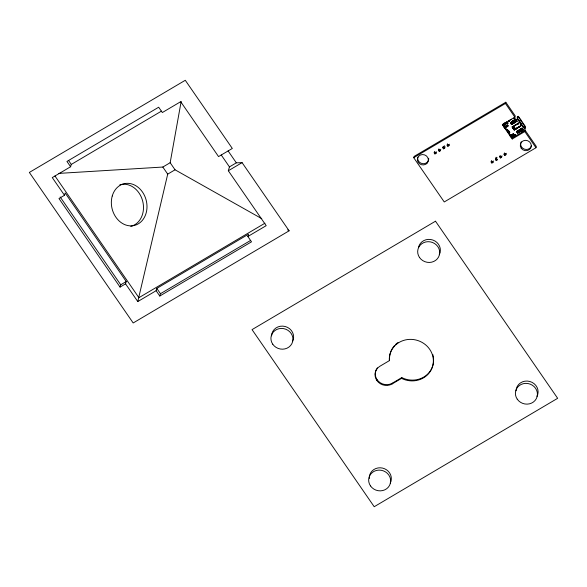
<?xml version="1.0" encoding="UTF-8"?>
<svg xmlns="http://www.w3.org/2000/svg" width="587" height="587" viewBox="0 0 587 587"><rect width="100%" height="100%" fill="white"/><g stroke="black" fill="none" stroke-linecap="round" stroke-linejoin="round"><path stroke-width="0.88" d="M524.69 126.425L525.005 127.783M525.116 127.071L525.035 129.602L517.162 118.266L517.367 116.791M504.328 126.579L504.438 126.102M513.009 136.441L513.038 137.211L512.935 136.705M521.638 131.341C521.513 132.559 521.007 132.596 521.623 131.517M261.758 218.657L175.051 169.797L170.164 162.709L181.163 101.434M434.938 153.933L435.312 152.187L436.06 153.266L434.938 153.933L434.189 152.847L434.607 151.417M439.237 151.38L439.619 149.634L440.36 150.72L439.237 151.38L438.489 150.301L438.915 148.863M445.093 146.75L444.675 148.181L443.552 148.841L444.344 145.664M447.852 146.295L448.226 144.549L448.974 145.627L447.852 146.295L447.103 145.209L447.521 143.778M491.869 163.039L492.244 161.293L492.992 162.379L491.869 163.039L491.121 161.953L491.539 160.522M496.169 160.493L495.421 159.407L496.543 158.739L497.292 159.825L496.169 160.493L496.962 157.309M500.476 157.954L500.85 156.201L501.599 157.287L500.476 157.954L499.728 156.868L500.146 155.438M504.776 155.401L505.15 153.655L505.899 154.741L504.776 155.401L504.028 154.322L504.446 152.884M175.051 169.797L167.713 174.134L137.784 301.557L125.567 283.844L126.242 281.525L65.164 192.976L64.489 195.295L58.986 198.545L120.064 287.094L125.567 283.844M64.489 195.295L52.272 177.59L70.616 166.745L71.291 164.426L161.447 111.141M120.064 287.094L120.739 284.783L126.242 281.525M156.127 290.712L156.802 288.393L248.528 234.184L247.846 236.502L251.515 241.815L159.789 296.024L156.127 290.712L137.784 301.557M159.789 296.024L160.471 293.705L250.62 240.428M247.846 236.502L266.19 225.665L228.321 170.758L229.451 166.899L236.334 162.834L242.086 162.628L289.112 230.816L133.183 322.967L29.35 172.439L185.279 80.28L232.313 148.46L218.555 156.59L180.686 101.69L162.335 112.535L158.673 107.223L66.947 161.432L70.616 166.745M413.71 157.683L414.07 156.443L505.796 102.233L515.254 115.94L514.887 117.18L502.325 124.605L512.246 138.987L524.807 131.561L525.167 130.321L536.335 146.508L535.975 147.748L444.249 201.957L413.71 157.683L505.436 103.473L505.796 102.233M435.312 152.187L434.189 152.847L435.121 153.053M436.479 151.835L436.06 153.266L435.092 153.156M439.619 149.634L438.489 150.301L439.421 150.499M440.786 149.289L440.36 150.72L439.392 150.61M443.222 146.324L442.803 147.763L443.552 148.841M443.699 148.071L444.675 148.181L443.926 147.095L442.803 147.763L443.728 147.961M376.876 380.493A11.08 10.324 16.3 0 1 379.936 366.222L389.335 360.667A22.152 20.64 16.3 0 1 413.769 339.594A22.152 20.64 16.3 0 1 432.48 366.728A22.152 20.64 16.3 0 1 401.552 378.373L392.153 383.927A11.08 10.324 16.3 0 1 376.876 380.493L377.096 379.723M448.226 144.549L447.103 145.209L448.035 145.415M449.393 144.197L448.974 145.627L447.998 145.517M389.335 360.667L389.563 359.89A22.152 20.64 16.3 0 1 394.398 345.721M392.153 383.927L392.38 383.157L401.779 377.602A22.152 20.64 16.3 0 0 433.595 359.721M401.552 378.373L401.779 377.602M492.244 161.293L491.121 161.953L492.045 162.159M493.41 160.941L492.992 162.379L492.016 162.269M503.976 124.87L503.851 126.19L511.725 137.483M504.284 125.875L504.35 126.909A1.541 0.367 -34.6 0 1 503.712 126.88L504.387 126.344L503.653 125.28L506.478 123.615L506.823 122.426L506.405 121.817L506.06 123.006L503.235 124.679A0.829 0.778 16.3 0 0 503.03 125.655M504.387 127.621L504.336 127.79A1.541 0.367 -34.6 0 0 504.974 127.819L507.315 130.835M496.044 157.257L495.421 159.407L497.292 159.825M503.866 125.266L507.902 122.551L504.761 124.407M507.528 124.921L505.136 126.447C507.498 123.329 509.736 126.572 505.759 127.357L508.151 125.831M510.411 122.903L515.98 119.388L516.949 121.171L511.46 124.415L510.411 122.903L515.98 119.388M500.85 156.201L499.728 156.868L500.66 157.074M510.697 122.94L515.048 120.504L516.098 121.245L511.248 124.114L516.171 121.017L515.122 120.24L510.492 122.632M502.017 155.856L501.599 157.287L500.63 157.177M511.46 124.415L517.03 120.907M509.523 132.809L507.432 129.778L509.523 132.809L509.912 132.361L508.87 130.842M514.241 117.738L513.86 119.029L514.234 118.647M512.135 126.997L518.49 123.028L518.57 123.519L515.43 125.369A1.622 0.389 -34.6 0 0 513.706 126.388L512.921 126.851L514.696 129.426L515.481 128.964A1.622 0.389 -34.6 0 1 517.206 127.944L520.5 126.315L514.227 130.028L512.135 126.997L518.644 123.255M514.278 119.638L514.315 117.473M514.975 118.64L515.129 118.112M512.921 126.851L513.889 127.878M505.15 153.655L504.028 154.322L504.959 154.52M513.346 128.597L512.825 127.841L514.263 126.99M510.441 136.404L510.397 136.573A1.541 0.367 -34.6 0 0 511.035 136.602M515.122 120.24L515.746 121.149M506.317 153.302L505.899 154.741L504.93 154.63M511.49 136.323L511.372 136.72L511.108 136.338M511.754 137.453L511.908 136.925M514.183 129.808L516.274 128.766M517.785 117.4L517.499 118.391L524.705 128.839L524.998 127.849M514.227 130.028L520.581 126.051M518.116 116.791L518.328 116.27L525.196 126.212L525.116 126.939M514.696 129.426L515.562 128.7A1.622 0.389 -34.6 0 1 517.286 127.68L520.42 125.823M517.675 119.521L517.866 118.86L510.947 122.947M512.451 137.556L513.119 136.947M513.581 133.711L511.189 135.23C513.559 132.112 515.797 135.355 511.82 136.14L514.212 134.614M512.246 138.987L512.605 137.747L525.167 130.321M514.806 136.169L513.941 136.279M518.57 120.254L518.835 120.878L518.526 120.423M518.49 123.028L518.57 123.519M511.174 137.468A0.829 0.778 16.3 0 0 512.216 137.703L515.041 136.03L515.393 134.841M519.414 121.436L519.722 121.927M516.472 131.686L522.041 128.171L523.01 129.954L517.521 133.198L516.472 131.686L522.041 128.171M516.758 131.723L521.102 129.294L522.159 130.028L517.308 132.897L522.225 129.8L521.183 129.03L516.553 131.422M520.955 120.056L519.304 121.245L520.141 122.456M520.251 122.646L520.566 123.101M517.521 133.198L523.083 129.69M521.087 123.857L521.403 124.312M521.865 125.266L521.263 125.486M521.491 130.087L522.151 128.905M521.975 128.788L522.129 128.26M522.9 127.093L523.09 126.432M522.841 131.415C523.971 130.182 523.105 131.811 522.21 131.099M524.697 126.33L518.666 117.136M518.886 120.709L518.534 120.386M521.395 124.349L521.08 123.894L521.395 124.349L520.706 124.862M521.564 131.605L521.696 131.18M509.083 121.421L508.665 120.812L511.666 119.264M505.627 122.419L504.211 123.116M521.667 130.028L521.549 128.267M58.869 173.392L162.826 167.046L170.164 162.709M228.321 170.758L242.086 162.628M264.957 223.199L138.914 297.69L54.958 175.975M506.199 122.793L506.823 122.426M511.226 122.096L514.359 120.24M515.364 120.878L516.905 119.968M519.59 123.065L520.243 122.683M512.752 128.076L514.197 127.218M519.165 127.056L520.61 126.205M516.531 131.95L517.866 131.158M517.646 133.007L523.134 129.764M513.214 136.257L515.826 134.606M512.994 127.709L513.251 127.592A7.697 1.834 -34.6 0 0 513.742 127.394M513.83 128.927L514.087 128.802A7.697 1.834 -34.6 0 0 514.579 128.604M513.038 127.687L513.464 127.379A7.308 1.746 -34.6 0 0 513.911 127.203M517.455 116.74L518.028 116.842M517.873 117.341L518.446 117.451M514.315 118.589L514.894 118.699M513.845 135.949L514.293 136.25M287.637 229.891L289.112 230.816M509.399 121.238L508.922 120.863L509.325 121.502M520.999 124.334L522.423 126.403M505.436 103.473L514.887 117.18M524.807 131.561L535.975 147.748M515.907 119.653L516.949 121.171M521.96 128.436L523.01 129.954M512.539 120.342L513.478 121.7M512.216 126.733L514.307 129.764M507.784 122.947L508.203 123.556M506.06 123.006L506.478 123.615M507.484 125.053L508.115 125.963M513.544 133.843L514.168 134.746M514.623 135.428L515.041 136.03M507.858 130.02L509.597 132.545M505.319 127.893L510.441 135.127L509.765 135.663A1.541 0.367 -34.6 0 0 510.404 135.692L507.77 131.495M228.101 150.903L236.334 162.834M221.226 154.968L229.451 166.899M162.826 167.046L167.713 174.134M68.547 160.442L71.291 164.426M156.802 288.393L160.471 293.705M60.175 196.983L120.739 284.783M119.821 184.81A21.492 17.573 75.8 0 1 142.634 200.915A21.492 17.573 75.8 0 1 130.769 226.362M418.56 247.325A11.08 10.324 16.3 0 1 432.92 240.061A11.08 10.324 16.3 0 1 439.237 254.714M395.565 344.51A22.152 20.64 16.3 0 1 398.008 342.507M432.729 354.335A22.152 20.64 16.3 0 1 433.551 358.826M392.38 383.157A11.08 10.324 16.3 0 1 378.299 381.176A11.08 10.324 16.3 0 1 377.397 367.836M516.076 390.795A11.08 10.324 16.3 0 1 529.723 381.455A11.08 10.324 16.3 0 1 536.966 396.394M271.59 335.852A11.08 10.324 16.3 0 1 285.238 326.511A11.08 10.324 16.3 0 1 292.48 341.451M369.333 478.434A11.08 10.324 16.3 0 1 382.497 468.074A11.08 10.324 16.3 0 1 390.208 483.13M531.551 145.503A5.54 5.158 16.3 0 1 524.367 149.135A5.54 5.158 16.3 0 1 521.212 141.805M428.73 158.549A5.54 5.158 16.3 0 1 427.241 162.21L426.133 163.025A5.54 5.158 16.3 0 1 420.013 162.621A5.54 5.158 16.3 0 1 417.856 157.147M520.405 126.234A7.704 1.842 -34.6 0 1 519.326 126.997M516.083 128.913A7.704 1.842 -34.6 0 1 515.1 129.36M519.803 126.557A7.315 1.746 -34.6 0 1 519.29 126.917M516.208 128.736A7.315 1.746 -34.6 0 1 515.724 128.964M518.732 123.813A7.704 1.842 -34.6 0 1 518.196 124.195M515.562 128.157A7.697 1.834 -34.6 0 1 515.063 128.392M518.211 123.05A7.697 1.834 -34.6 0 1 517.675 123.439M514.902 122.749A7.315 1.746 -34.6 0 1 514.381 123.065M513.86 123.358A7.315 1.746 -34.6 0 1 513.354 123.637M512.862 123.894A7.315 1.746 -34.6 0 1 512.385 124.121M517.059 121.384A7.704 1.842 -34.6 0 1 516.531 121.773M503.33 124.378A0.829 0.778 16.3 0 1 503.272 124.114M503.316 123.85A0.829 0.778 16.3 0 1 503.514 123.549M514.528 125.581A1.622 0.389 -34.6 0 1 515.511 125.104M521.183 129.03L521.733 130.197L521.183 129.03M426.881 163.443L425.766 164.265A5.54 5.158 16.3 0 1 417.386 160.178A5.54 5.158 16.3 0 1 424.577 154.887A5.54 5.158 16.3 0 1 426.881 163.443M435.495 221.204L252.043 329.623L374.205 506.72L557.65 398.302L435.495 221.204M112.242 196.007A21.492 17.573 75.8 0 0 132.765 225.76A21.492 17.573 75.8 0 0 142.494 192.052A21.492 17.573 75.8 0 0 112.242 196.007M272.757 344.231A11.08 10.324 16.3 0 0 291.805 343.769A11.08 10.324 16.3 0 0 281.224 328.427A11.08 10.324 16.3 0 0 272.757 344.231M419.514 257.495A11.08 10.324 16.3 0 0 438.562 257.033A11.08 10.324 16.3 0 0 427.982 241.69A11.08 10.324 16.3 0 0 419.514 257.495M517.242 399.175A11.08 10.324 16.3 0 0 536.291 398.712A11.08 10.324 16.3 0 0 525.71 383.37A11.08 10.324 16.3 0 0 517.242 399.175M370.485 485.904A11.08 10.324 16.3 0 0 389.533 485.442A11.08 10.324 16.3 0 0 378.953 470.106A11.08 10.324 16.3 0 0 370.485 485.904M521.205 148.232A5.54 5.158 16.3 0 0 530.729 147.997A5.54 5.158 16.3 0 0 525.438 140.33A5.54 5.158 16.3 0 0 521.205 148.232"/></g></svg>
